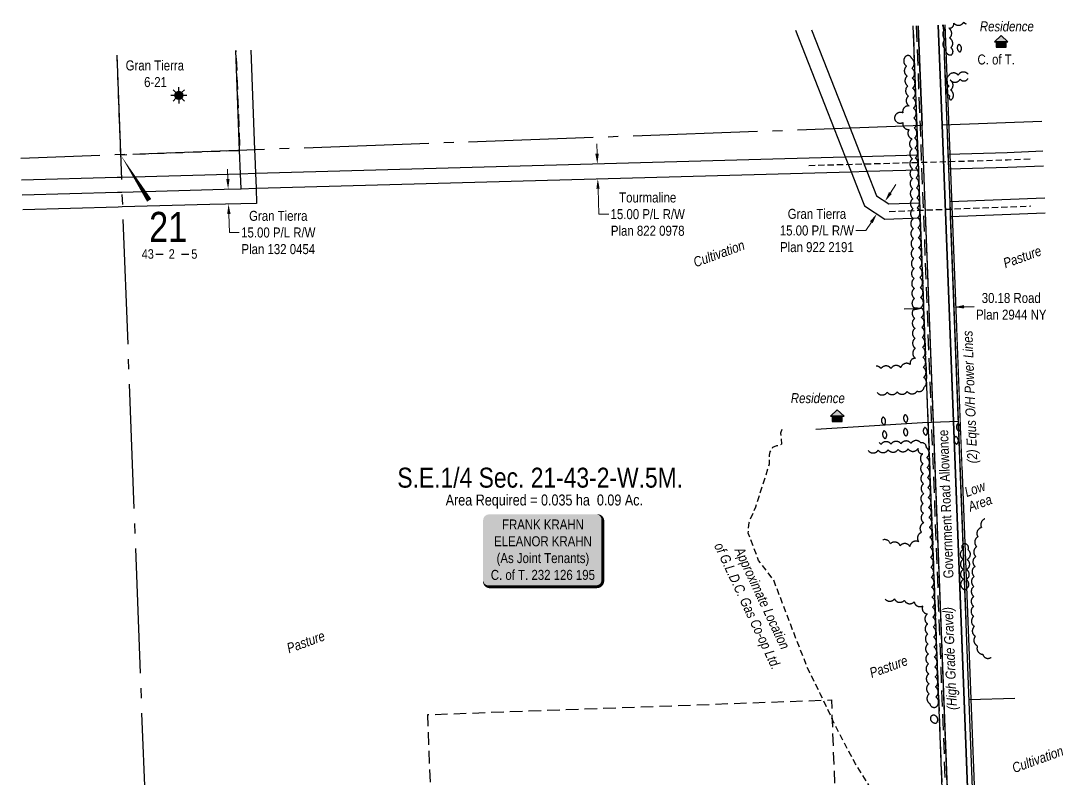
# Model space of a CAD drawing. Extents: x 665644 to 688844, y 5825051 to 5844826.
# Drawn here: x 686883 to 687928, y 5844067 to 5844826 of the extents above; entities that cross this region are included whole.
import ezdxf
from ezdxf.enums import TextEntityAlignment as Align

# ---------------------------------------------------------------- set-up
doc = ezdxf.new("R2010")
doc.units = 0
doc.header["$LTSCALE"] = 5
doc.header["$PDSIZE"] = 0.5
for name, pattern in [('0', [1, 1, 0]), ('foc-ACCESSROAD', [3.75, 2.5, -1.25]), ('foc-QUARTERLINE', [33, 25, -3, 2, -3]), ('HIDDEN2', [4.7625, 3.175, -1.5875]), ('UG_PIPE', [1.875, 1.25, -0.625])]:
    doc.linetypes.add(name, pattern=pattern)
doc.layers.get('Defpoints').update_dxf_attribs({"color": 9})
for name, color, linetype in [('10', 1, 'Continuous'), ('9', 3, 'Continuous'), ('AS-OWNER', 7, 'Continuous'), ('AS-PIPE-UG', 44, 'UG_PIPE'), ('AS-PIPE-UG-T', 44, 'Continuous'), ('AS-POWER', 104, 'foc-POWER'), ('AS-POWER-T', 104, 'Continuous'), ('AS-RESIDENCE', 14, 'Continuous'), ('AS-TELEPHONE', 224, 'foc-TEL'), ('C-SYMBOL', 7, 'Continuous'), ('C-WS', 13, 'foc-ACCESSROAD'), ('F-RW', 190, 'Continuous'), ('F-WS', 190, 'foc-ACCESSROAD'), ('F-WS-S', 190, 'Continuous'), ('L-AREAREQUIRED', 7, 'Continuous'), ('L-QSEC', 8, 'foc-QUARTERLINE'), ('L-ROAD-T', 7, 'Continuous'), ('L-SEC', 7, 'Continuous'), ('L-SECLBL', 7, 'Continuous'), ('L-TITLEDB', 4, 'Continuous'), ('L-TITLEDB-T', 4, 'Continuous'), ('T-BUSH', 110, '0'), ('T-EXISTING TFA', 220, 'HIDDEN2')]:
    doc.layers.add(name, color=color, linetype=linetype)
for name, color, linetype, lineweight in [('F-RW-T', 190, 'Continuous', 9), ('F-WS-T', 190, 'Continuous', 9), ('T-TEXT', 48, 'Continuous', 18)]:
    doc.layers.add(name, color=color, linetype=linetype, lineweight=lineweight)
doc.styles.add('100L', font='ARIALN.TTF', dxfattribs={"height": 11})
doc.styles.add('175L', font='ARIALN.TTF', dxfattribs={"height": 20})
doc.styles.add('80', font='ARIALN.TTF', dxfattribs={"height": 10})
doc.styles.add('80CG', font='ARIALN.TTF', dxfattribs={"height": 10})
doc.styles.add('80L', font='ARIALN.TTF', dxfattribs={"height": 10})
doc.styles.add('80LS', font='ARIALNI.TTF', dxfattribs={"height": 10})
doc.styles.add('foc-LtypeFont', font='ARIALN.TTF', dxfattribs={"height": 7.35})
doc.styles.add('SIMPLEX', font='ARIALN.TTF')
doc.styles.add('TXT', font='ARIALN.TTF', dxfattribs={"height": 0.2})
doc.linetypes.add('foc-POWER', pattern='A,6,-1,["P",foc-LtypeFont,S=0.2,R=0,X=-0.625,Y=-0.75],-1.24,4', length=12.24)
doc.linetypes.add('foc-POWER-NOLINE', pattern='A,0,-4,["P",foc-LtypeFont,S=0.2,R=0,X=-0.625,Y=-0.75],-8.24', length=12.24)
doc.linetypes.add('foc-TEL', pattern='A,2,-1,["T",foc-LtypeFont,S=0.2,R=0,X=-0.425,Y=-0.75],-1.24,8', length=12.24)
doc.linetypes.add('foc-TEL-NOLINE', pattern='A,0,-2,["T",foc-LtypeFont,S=0.2,R=0,X=-0.425,Y=-0.75],-10.24', length=12.24)
doc.dimstyles.new('Compass 5 000', dxfattribs={"dimscale": 5, "dimtxt": 9, "dimasz": 2, "dimexe": 0.2, "dimexo": 0.0625, "dimgap": 0.5, "dimtad": 0, "dimtih": 1, "dimtoh": 1, "dimzin": 0, "dimdsep": 46, "dimtxsty": '80CG', "dimcen": 0.1, "dimse1": 1, "dimse2": 1, "dimclrd": 256, "dimclrt": 256, "dimaunit": 1, "dimadec": 4, "dimazin": 0, "dimtfac": 0.06, "dimtofl": 0, "dimtmove": 0, "dimatfit": 1, "dimfxl": 0.2, "dimtolj": 1, "dimtzin": 0, "dimlwd": -1, "dimarcsym": 0})

# ---------------------------------------------------------------- blocks, each defined once
blk = doc.blocks.new('L-SECLBL')
at = {"layer": '9', "color": 7}
for p, q in [((-5.1, -27.8), (-12.3, -27.8)), ((20.7, -27.8), (13.5, -27.8))]:
    blk.add_line(p, q, dxfattribs=at)
at = {"layer": '10', "color": 2, "style": 'SIMPLEX'}
blk.add_attdef('SEC', text='', height=30, dxfattribs=at).set_placement((0, 0), align=Align.MIDDLE)
at = {"layer": '10', "color": 5, "style": '80L'}
blk.add_attdef('TWP', text='', height=9.5, dxfattribs=at).set_placement((-14.4, -27.4), align=Align.MIDDLE_RIGHT)
blk.add_attdef('RGE', text='', height=9.5, dxfattribs=at).set_placement((3.6, -27.4), align=Align.MIDDLE_CENTER)
blk.add_attdef('MER', text='', height=9.5, dxfattribs=at).set_placement((23.2, -27.4), align=Align.MIDDLE_LEFT)
blk = doc.blocks.new('*D844')
at = {"layer": 'Defpoints', "color": 0, "transparency": 16777216}
for p in [(687466.7, 5844683), (687461.4, 5844667.8), (687467.1, 5844667.9)]:
    blk.add_point(p, dxfattribs=at)
at = {"layer": 'F-RW-T', "transparency": 16777216}
for p, q in [((687460.7, 5844692.8), (687460.4, 5844702.8)), ((687461.7, 5844657.8), (687462.4, 5844632.3)), ((687462.4, 5844632.3), (687472.4, 5844632.3))]:
    blk.add_line(p, q, dxfattribs=at)
for points in [[(687462.4, 5844692.9), (687459, 5844692.8), (687461, 5844682.8)], [(687463.3, 5844657.8), (687460, 5844657.7), (687461.4, 5844667.8)]]:
    blk.add_solid(points, dxfattribs=at)
at = {"layer": 'F-RW-T', "transparency": 16777216, "insert": (687511.5, 5844632.3), "char_height": 10, "attachment_point": 5, "style": '80CG'}
blk.add_mtext('\\A1;Tourmaline\\P15.00 P/L R/W\\PPlan 822 0978', dxfattribs=at)
blk = doc.blocks.new('*D845')
at = {"layer": 'Defpoints', "color": 0, "transparency": 16777216}
for p in [(687744.1, 5844648.7), (687735.9, 5844636.1), (687741.3, 5844632.6)]:
    blk.add_point(p, dxfattribs=at)
at = {"layer": 'F-RW-T', "transparency": 16777216}
for p, q in [((687754.9, 5844653.6), (687760.4, 5844661.9)), ((687735.8, 5844624.3), (687730.3, 5844615.9)), ((687730.3, 5844615.9), (687720.3, 5844615.9))]:
    blk.add_line(p, q, dxfattribs=at)
for points in [[(687753.5, 5844654.5), (687756.3, 5844652.6), (687749.5, 5844645.2)], [(687734.4, 5844625.2), (687737.2, 5844623.4), (687741.3, 5844632.6)]]:
    blk.add_solid(points, dxfattribs=at)
at = {"layer": 'F-RW-T', "transparency": 16777216, "insert": (687681.2, 5844615.9), "char_height": 10, "attachment_point": 5, "style": '80CG'}
blk.add_mtext('\\A1;Gran Tierra\\P15.00 P/L R/W\\PPlan 922 2191', dxfattribs=at)
blk = doc.blocks.new('*D846')
at = {"layer": 'Defpoints', "color": 0, "transparency": 16777216}
for p in [(687045, 5844656.2), (687045.4, 5844641.2), (687091.1, 5844642.4)]:
    blk.add_point(p, dxfattribs=at)
at = {"layer": 'F-RW-T', "transparency": 16777216}
for p, q in [((687090.4, 5844667.4), (687090.2, 5844677.4)), ((687091.4, 5844632.4), (687091.9, 5844613.9)), ((687091.9, 5844613.9), (687101.9, 5844613.9))]:
    blk.add_line(p, q, dxfattribs=at)
for points in [[(687092.1, 5844667.5), (687088.8, 5844667.4), (687090.7, 5844657.5)], [(687093.1, 5844632.5), (687089.7, 5844632.4), (687091.1, 5844642.4)]]:
    blk.add_solid(points, dxfattribs=at)
at = {"layer": 'F-RW-T', "transparency": 16777216, "insert": (687141, 5844613.9), "char_height": 10, "attachment_point": 5, "style": '80CG'}
blk.add_mtext('\\A1;Gran Tierra\\P15.00 P/L R/W\\PPlan 132 0454', dxfattribs=at)
blk = doc.blocks.new('*D843')
at = {"layer": 'Defpoints', "color": 0, "transparency": 16777216}
for p in [(687788.6, 5844538), (687798.4, 5844281.6), (687828.6, 5844282.8)]:
    blk.add_point(p, dxfattribs=at)
at = {"layer": 'L-TITLEDB-T', "transparency": 16777216}
for p, q in [((687828.8, 5844539.5), (687838.8, 5844539.9)), ((687778.6, 5844537.6), (687768.6, 5844537.2))]:
    blk.add_line(p, q, dxfattribs=at)
for points in [[(687778.6, 5844539.2), (687778.7, 5844535.9), (687788.6, 5844538)], [(687828.7, 5844541.2), (687828.8, 5844537.8), (687818.8, 5844539.1)]]:
    blk.add_solid(points, dxfattribs=at)
at = {"layer": 'L-TITLEDB-T', "transparency": 16777216, "insert": (687876.1, 5844539.9), "char_height": 10, "attachment_point": 5, "style": '80CG'}
blk.add_mtext('\\A1;30.18 Road\\PPlan 2944 NY', dxfattribs=at)
blk = doc.blocks.new('GAS')
h = blk.add_hatch(color=255)
h.dxf.hatch_style = 1
edge = h.paths.add_edge_path()
edge.add_arc((0, 0), 0.9, 0, 360)
for p, q in [((-0.81, 0), (-1.62, 0)), ((-0.57, 0.57), (-1.14, 1.14)), ((0, 0.81), (0, 1.62)), ((0.57, 0.57), (1.14, 1.14)), ((1.62, 0), (0.81, 0)), ((-0.57, -0.57), (-1.14, -1.14)), ((0, -0.81), (0, -1.62)), ((1.14, -1.14), (0.57, -0.57))]:
    blk.add_line(p, q)
blk.add_circle((0, 0), 0.8)
blk = doc.blocks.new('*U851')
h = blk.add_hatch(color=59)
edge = h.paths.add_edge_path()
edge.add_line((-54, -37), (54, -37))
edge.add_arc((54, -31), 6, 270, 360)
edge.add_line((60, -31), (60, 29.5))
edge.add_arc((54, 29.5), 6, 0, 90)
edge.add_line((54, 35.5), (-54, 35.5))
edge.add_arc((-54, 29.5), 6, 90, 180)
edge.add_line((-60, 29.5), (-60, -31))
edge.add_arc((-54, -31), 6, 180, 270)
at = {"color": 1, "flags": 128}
blk.add_lwpolyline([(-54, -37, 3, 3, 0), (54, -37, 3, 3, 0.414214), (60, -31, 3, 3, 0), (60, 29.5, 3, 0, 0.414214), (54, 35.5, 0, 0, 0), (-54, 35.5, 0, 0, 0.414214), (-60, 29.5, 0, 0, 0), (-60, -31, 0, 3, 0.414214)], format="xyseb", close=True, dxfattribs=at)
blk.add_lwpolyline([(-29.4, -22.4, 0, 7.5, 0), (0, 0, 0, 0, 0)], format="xyseb", dxfattribs=at)
at = {"color": 1, "style": '80'}
blk.add_attdef('ENTER_TEXT_001', (-36, -5), '', height=10, dxfattribs=at)
blk = doc.blocks.new('res_occ')
for points in [[(0.1, 0.89), (-1.26, -0.37), (1.46, -0.37)], [(-0.9, -1.43), (1.1, -1.43), (1.1, -0.37), (-0.9, -0.37)]]:
    blk.add_hatch(color=14).paths.add_polyline_path(points)
at = {"color": 14}
for points in [[(0.1, 0.89), (-1.26, -0.37), (1.46, -0.37)], [(-0.9, -1.43), (1.1, -1.43), (1.1, -0.37), (-0.9, -0.37)]]:
    blk.add_lwpolyline(points, close=True, dxfattribs=at)

msp = doc.modelspace()

# ---------------------------------------------------------------- linework, layer by layer
at = {"layer": 'AS-PIPE-UG', "flags": 128}
for points in [[(687673.142, 5844681.18), (687783.067, 5844684.24), (687872.321, 5844686.778), (687895.384, 5844687.801)], [(687753.735, 5844635.084), (687895.585, 5844640.536)], [(687645.991, 5844416.384), (687644.705, 5844412.834), (687645.827, 5844401.749)], [(687804.886, 5843934.56), (687799.76, 5843950.672), (687780.428, 5843982.826), (687760.627, 5844015.336), (687753.914, 5844027.141), (687736.599, 5844054.934), (687719.98, 5844081.429), (687713.467, 5844093.164), (687699.795, 5844119.259), (687684.591, 5844151.665), (687670.909, 5844179.316), (687667.711, 5844188.255), (687659.743, 5844208.179), (687637.87, 5844265.581), (687622.717, 5844285.217), (687612.323, 5844312.715), (687613.212, 5844323.381), (687619.803, 5844338.857), (687633.692, 5844381.979), (687633.708, 5844386.632), (687633.499, 5844390.923), (687634.233, 5844394.068), (687637.084, 5844398.755), (687641.138, 5844400.378), (687645.827, 5844401.749)]]:
    msp.add_lwpolyline(points, dxfattribs=at)
at = {"layer": 'AS-POWER', "linetype": 'foc-POWER-NOLINE', "flags": 128}
for points in [[(687870.951, 5843236.844), (687809.82, 5844822.043)], [(687830.815, 5844225.732), (687811.753, 5844722.033), (687809.163, 5844790.81)]]:
    msp.add_lwpolyline(points, dxfattribs=at)
at = {"layer": 'AS-POWER', "flags": 128}
for points in [[(687680.276, 5844416.76), (687787.26, 5844423.576), (687823.158, 5844424.956)], [(687833.879, 5844145.993), (687879.767, 5844147.065)]]:
    msp.add_lwpolyline(points, dxfattribs=at)
at = {"layer": 'AS-TELEPHONE', "linetype": 'foc-TEL-NOLINE', "flags": 128}
msp.add_lwpolyline([(687914.739, 5841382.491), (687910.849, 5841483.054), (687848.212, 5843112.381), (687813.606, 5844016.911), (687786.621, 5844721.087), (687782.854, 5844821.141)], dxfattribs=at)
at = {"layer": 'C-WS', "flags": 128}
msp.add_lwpolyline([(687813.391, 5843889.223), (687712.181, 5843885.529), (687717.209, 5843748.311), (687305.714, 5843729.58), (687305.539, 5843734.578), (687294.478, 5843734.065), (687282.648, 5843894.848), (687299.63, 5843895.473), (687291.017, 5844130.684), (687695.744, 5844145.497), (687701.974, 5843975.478), (687741.943, 5843976.944), (687744.333, 5843911.711), (687812.432, 5843914.194)], close=True, dxfattribs=at)
at = {"layer": 'F-RW', "flags": 128}
for points in [[(687659.872, 5844816.661), (687698.519, 5844717.889)], [(687675.763, 5844817.24), (687714.398, 5844718.465)], [(687102.251, 5844696.18), (687098.475, 5844796.207)], [(687113.461, 5844796.753), (687117.232, 5844696.726)], [(687698.519, 5844717.889), (687709.561, 5844689.735)], [(687714.398, 5844718.465), (687725.501, 5844690.169)], [(687103.131, 5844672.85), (687102.251, 5844696.18)], [(687117.232, 5844696.726), (687117.469, 5844690.443)], [(687117.469, 5844690.443), (687118.121, 5844673.268)], [(687118.121, 5844673.268), (687709.561, 5844689.735)], [(687709.561, 5844689.735), (687725.501, 5844690.169)], [(687709.561, 5844689.735), (687715.396, 5844674.852)], [(687725.501, 5844690.169), (687782.706, 5844691.728)], [(687725.501, 5844690.169), (687729.354, 5844680.334)], [(687812.87, 5844692.587), (687872.065, 5844694.243)], [(687872.065, 5844694.243), (687907.831, 5844695.831)], [(687715.396, 5844674.852), (687731.319, 5844675.327)], [(687729.354, 5844680.334), (687731.319, 5844675.327)], [(687731.319, 5844675.327), (687783.276, 5844676.743)], [(687731.319, 5844675.327), (687740.976, 5844650.732)], [(687813.443, 5844677.601), (687872.594, 5844679.283)], [(687872.594, 5844679.283), (687908.404, 5844680.871)], [(686883.61, 5844666.784), (686979.471, 5844669.406)], [(686979.471, 5844669.406), (686983.364, 5844669.516)], [(686983.364, 5844669.516), (687103.131, 5844672.85)], [(687103.131, 5844672.85), (687118.121, 5844673.268)], [(687103.698, 5844657.845), (687103.131, 5844672.85)], [(687118.121, 5844673.268), (687118.692, 5844658.262)], [(687118.692, 5844658.262), (687715.396, 5844674.852)], [(687715.396, 5844674.852), (687723.184, 5844655.081)], [(686884.18, 5844651.763), (686979.875, 5844654.401)], [(686979.875, 5844654.401), (686983.955, 5844654.516)], [(686983.955, 5844654.516), (687086.785, 5844657.375)], [(687086.785, 5844657.375), (687103.698, 5844657.845)], [(687103.698, 5844657.845), (687118.692, 5844658.262)], [(687118.692, 5844658.262), (687119.262, 5844643.173)], [(687723.184, 5844655.081), (687728.766, 5844640.8)], [(687740.976, 5844650.732), (687753.447, 5844642.578)], [(687753.447, 5844642.578), (687784.545, 5844643.791)], [(687814.696, 5844644.952), (687909.639, 5844648.578)], [(686980.287, 5844639.407), (686884.748, 5844636.771)], [(686984.527, 5844639.523), (686980.287, 5844639.407)], [(687072.499, 5844641.909), (686984.527, 5844639.523)], [(687119.262, 5844643.173), (687072.499, 5844641.909)], [(687728.766, 5844640.8), (687749.243, 5844627.413)], [(687815.279, 5844629.964), (687910.214, 5844633.559)], [(687749.243, 5844627.413), (687785.125, 5844628.798)]]:
    msp.add_lwpolyline(points, dxfattribs=at)
at = {"layer": 'F-WS', "flags": 128}
msp.add_lwpolyline([(686978.939, 5844791.852), (686982.729, 5844691.91), (687102.651, 5844696.245), (687098.859, 5844796.221)], dxfattribs=at)
at = {"layer": 'L-QSEC', "flags": 128}
for points in [[(686978.939, 5844791.852), (687013.231, 5843887.621)], [(687786.621, 5844721.086), (686882.795, 5844688.283)], [(687806.722, 5844721.844), (687906.692, 5844725.612)]]:
    msp.add_lwpolyline(points, dxfattribs=at)
at = {"layer": 'L-SEC', "flags": 128}
for points in [[(687806.722, 5844721.844), (687802.956, 5844821.874)], [(687782.854, 5844821.141), (687786.621, 5844721.086)], [(687817.438, 5843916.925), (687802.03, 5844319.006), (687802.03, 5844319.006), (687786.621, 5844721.086)], [(687837.539, 5843917.671), (687822.13, 5844319.757), (687806.722, 5844721.844)]]:
    msp.add_lwpolyline(points, dxfattribs=at)
at = {"layer": 'L-SECLBL', "flags": 128}
msp.add_lwpolyline([(686982.729, 5844691.91, 0, 5, 0), (687011.485, 5844646.157, 0, 0, 0)], format="xyseb", dxfattribs=at)
at = {"layer": 'L-TITLEDB', "flags": 128}
for points in [[(687802.96, 5844821.874), (687806.726, 5844721.844)], [(687811.753, 5844722.033), (687808.02, 5844822.058)], [(687781.594, 5844720.906), (687777.862, 5844820.959)], [(687786.621, 5844721.087), (687782.854, 5844821.141)], [(687782.706, 5844691.728), (687781.594, 5844720.906)], [(687817.438, 5843916.926), (687786.621, 5844721.087)], [(687806.726, 5844721.844), (687837.535, 5843917.719)], [(687812.87, 5844692.587), (687811.753, 5844722.033)], [(687783.276, 5844676.743), (687782.706, 5844691.728)], [(687813.443, 5844677.601), (687812.87, 5844692.587)], [(687784.545, 5844643.791), (687783.276, 5844676.743)], [(687814.696, 5844644.952), (687813.443, 5844677.601)], [(687785.125, 5844628.798), (687784.545, 5844643.791)], [(687815.279, 5844629.964), (687814.696, 5844644.952)], [(687790.271, 5844494.605), (687785.125, 5844628.798)], [(687842.635, 5843918.173), (687815.279, 5844629.964)], [(687812.331, 5843916.834), (687790.271, 5844494.605)]]:
    msp.add_lwpolyline(points, dxfattribs=at)
at = {"layer": 'T-BUSH', "flags": 128}
for points in [[(687807.181, 5844822.028, 0.22470398), (687809.854, 5844817.541, 0.52056705), (687810.049, 5844807.543, 0.52056705), (687810.245, 5844797.545, 0.52056705), (687816.154, 5844791.974, 0.52056705), (687815.515, 5844799.061, 0.52056705), (687814.161, 5844808.839, 0.52056705), (687813.405, 5844818.81, 0.52056705), (687818.497, 5844823.82, 0.52056705), (687828.458, 5844824.699, 0.15124102), (687830.779, 5844823.205)], [(687741.788, 5844453.497, 0.51914804), (687751.766, 5844453.87, 0.52056705), (687761.76, 5844454.222, 0.52056705), (687771.753, 5844454.589, 0.52056705), (687781.746, 5844454.971, 0.52056705), (687788.635, 5844458.821, 0.52056705), (687788.254, 5844468.814, 0.52056705), (687787.872, 5844478.806, 0.52056705), (687787.491, 5844488.799, 0.52056705), (687787.109, 5844498.792, 0.52056705), (687786.728, 5844508.784, 0.52056705), (687786.346, 5844518.777, 0.52056705), (687785.965, 5844528.77, 0.52056705), (687785.583, 5844538.763, 0.52056705), (687785.202, 5844548.755, 0.52056705), (687784.82, 5844558.748, 0.52056705), (687784.439, 5844568.741, 0.52056705), (687784.057, 5844578.734, 0.52056705), (687783.676, 5844588.726, 0.52056705), (687783.294, 5844598.719, 0.52056705), (687782.913, 5844608.712, 0.52056705), (687782.531, 5844618.704, 0.52056705), (687782.15, 5844628.697, 0.52056705), (687781.768, 5844638.69, 0.52056705), (687781.386, 5844648.683, 0.52056705), (687781.005, 5844658.675, 0.52056705), (687780.623, 5844668.668, 0.52056705), (687780.242, 5844678.661, 0.52056705), (687779.86, 5844688.653, 0.52056705), (687779.479, 5844698.646, 0.52056705), (687779.097, 5844708.639, 0.52056705), (687778.716, 5844718.632, 0.52056705), (687778.334, 5844728.624, 0.52056705), (687777.953, 5844738.617, 0.52056705), (687777.571, 5844748.61, 0.52056705), (687777.19, 5844758.602, 0.52056705), (687776.808, 5844768.595, 0.52056705), (687776.427, 5844778.588, 0.52056705), (687776.045, 5844788.581, 0.52056705), (687770.518, 5844790.714, 0.52056705), (687771.124, 5844780.744, 0.52056705), (687771.77, 5844770.765, 0.52056705), (687772.417, 5844760.786, 0.52056705), (687773.063, 5844750.806, 0.52056705), (687773.709, 5844740.827, 0.52056705), (687767.322, 5844733.914, 0.52056705), (687758.965, 5844728.475, 0.52056705), (687767.535, 5844724.243, 0.52056705), (687773.678, 5844717.181, 0.52056705), (687776.609, 5844707.813, 0.52056705), (687776.763, 5844697.814, 0.52056705), (687776.918, 5844687.815, 0.52056705), (687777.072, 5844677.816, 0.52056705), (687777.227, 5844667.818, 0.52056705), (687777.381, 5844657.819, 0.52056705), (687777.535, 5844647.82, 0.52056705), (687777.69, 5844637.821, 0.52056705), (687777.844, 5844627.822, 0.52056705), (687777.999, 5844617.824, 0.52056705), (687778.153, 5844607.825, 0.52056705), (687778.308, 5844597.826, 0.52056705), (687778.462, 5844587.827, 0.52056705), (687778.616, 5844577.828, 0.52056705), (687778.771, 5844567.829, 0.52056705), (687778.925, 5844557.831, 0.52056705), (687779.08, 5844547.832, 0.52056705), (687779.234, 5844537.833, 0.52056705), (687779.389, 5844527.834, 0.52056705), (687779.543, 5844517.835, 0.52056705), (687779.697, 5844507.837, 0.52056705), (687779.852, 5844497.838, 0.52056705), (687780.006, 5844487.839, 0.52056705), (687774.801, 5844481.642, 0.52056705), (687765.313, 5844478.481, 0.52056705), (687755.446, 5844477.62, 0.52056705), (687745.446, 5844477.559, 0.23000971), (687740.77, 5844480.124)], [(687832.849, 5844772.592, 0.52056705), (687822.882, 5844771.782, 0.52056705), (687813.086, 5844770.823, 0.52056705), (687813.707, 5844760.842, 0.52056705), (687814.328, 5844750.862, 0.52056705), (687815.732, 5844746.733, 0.52056705), (687815.319, 5844756.725, 0.52056705), (687814.922, 5844766.701, 0.52056705), (687824.885, 5844767.562, 0.52056705), (687832.717, 5844768.238, 0.52056705)], [(687749.714, 5844246.332, 0.46090877), (687758.989, 5844246.63, 0.52056705), (687768.886, 5844245.205, 0.52056705), (687778.784, 5844243.78, 0.52056705), (687787.366, 5844239.67, 0.52056705), (687791.977, 5844231.589, 0.52056705), (687792.21, 5844221.592, 0.52056705), (687792.443, 5844211.595, 0.52056705), (687792.677, 5844201.598, 0.52056705), (687792.91, 5844191.6, 0.52056705), (687793.144, 5844181.603, 0.52056705), (687793.377, 5844171.606, 0.52056705), (687793.611, 5844161.609, 0.52056705), (687793.844, 5844151.611, 0.52056705), (687794.418, 5844141.723, 0.52056705), (687800.866, 5844138.49, 0.52056705), (687800.484, 5844148.483, 0.52056705), (687800.103, 5844158.475, 0.52056705), (687799.721, 5844168.468, 0.52056705), (687799.34, 5844178.461, 0.52056705), (687798.958, 5844188.454, 0.52056705), (687798.577, 5844198.446, 0.52056705), (687798.195, 5844208.439, 0.52056705), (687797.813, 5844218.432, 0.52056705), (687797.432, 5844228.424, 0.52056705), (687797.05, 5844238.417, 0.52056705), (687796.669, 5844248.41, 0.52056705), (687796.287, 5844258.403, 0.52056705), (687795.906, 5844268.395, 0.52056705), (687795.524, 5844278.388, 0.52056705), (687795.143, 5844288.381, 0.52056705), (687794.761, 5844298.373, 0.52056705), (687794.38, 5844308.366, 0.52056705), (687793.998, 5844318.359, 0.52056705), (687793.613, 5844328.351, 0.52056705), (687793.229, 5844338.344, 0.52056705), (687792.849, 5844348.337, 0.52056705), (687792.468, 5844358.33, 0.52056705), (687792.087, 5844368.322, 0.52056705), (687791.707, 5844378.315, 0.52056705), (687791.326, 5844388.308, 0.52056705), (687790.945, 5844398.301, 0.52056705), (687785.489, 5844403.044, 0.52056705), (687775.498, 5844402.608, 0.52056705), (687765.508, 5844402.176, 0.52056705), (687755.514, 5844401.837, 0.52056705), (687745.518, 5844401.548, 0.0764841), (687743.708, 5844403.332)], [(687732.673, 5844395.35, 0.52056705), (687742.665, 5844395.75, 0.52056705), (687752.657, 5844396.149, 0.52056705), (687762.649, 5844396.549, 0.52056705), (687772.641, 5844396.948, 0.52056705), (687782.633, 5844397.348, 0.52056705), (687787.426, 5844392.196, 0.52056705), (687787.68, 5844382.2, 0.52056705), (687787.934, 5844372.203, 0.52056705), (687788.188, 5844362.206, 0.52056705), (687788.443, 5844352.209, 0.52056705), (687787.705, 5844342.294, 0.52056705), (687787.968, 5844332.607, 0.52056705), (687788.425, 5844322.991, 0.52056705), (687786.126, 5844313.259, 0.52056705), (687783.28, 5844303.952, 0.52056705), (687774.417, 5844299.321, 0.52056705), (687764.777, 5844300.036, 0.52056705), (687754.962, 5844301.952, 0.40464864), (687747.437, 5844305.868, 0.40464864)], [(687849.705, 5844326.955, 0.46777669), (687846.379, 5844318.198, 0.52056705), (687842.621, 5844308.931, 0.52056705), (687841.482, 5844299.039, 0.52056705), (687840.65, 5844289.074, 0.52056705), (687839.819, 5844279.108, 0.52056705), (687838.988, 5844269.143, 0.52056705), (687838.623, 5844259.157, 0.52056705), (687838.557, 5844249.157, 0.52056705), (687838.491, 5844239.157, 0.52056705), (687838.424, 5844229.157, 0.52056705), (687839.138, 5844219.194, 0.52056705), (687840.148, 5844209.245, 0.52056705), (687842.227, 5844199.662, 0.52056705), (687847.509, 5844191.17, 0.52056705), (687855.813, 5844188.025)]]:
    msp.add_lwpolyline(points, format="xyb", dxfattribs=at)
for points in [[(687823.496, 5844802.656, 0.52056705), (687824.688, 5844794.731, 0.52056705)], [(687747.416, 5844429.015, 0.52056705), (687748.608, 5844421.09, 0.52056705)], [(687769.614, 5844431.433, 0.52056705), (687770.806, 5844423.508, 0.52056705)], [(687748.554, 5844415.22, 0.52056705), (687749.746, 5844407.295, 0.52056705)], [(687769.614, 5844417.78, 0.52056705), (687770.806, 5844409.855, 0.52056705)], [(687789.393, 5844418.633, 0.52056705), (687790.585, 5844410.708, 0.52056705)], [(687822.634, 5844422.503, 0.52056705), (687823.826, 5844414.578, 0.52056705)], [(687820.349, 5844409.714, 0.52056705), (687821.541, 5844401.789, 0.52056705)], [(687829.156, 5844302.305, -0.52056705), (687832.615, 5844296.099, -0.52056705), (687831.838, 5844286.129, -0.52056705), (687831.241, 5844276.15, -0.52056705), (687831.012, 5844266.153, -0.52056705), (687830.475, 5844256.167, -0.52056705), (687828.295, 5844256.333, -0.52056705), (687828.17, 5844266.332, -0.52056705), (687828.045, 5844276.331, -0.52056705), (687827.92, 5844286.33, -0.52056705), (687827.795, 5844296.33, -0.52056705)], [(687799.254, 5844130.299, -0.52056705), (687800.632, 5844121.963, -0.52056705), (687795.536, 5844127.768, -0.52056705)]]:
    msp.add_lwpolyline(points, format="xyb", close=True, dxfattribs=at)
at = {"layer": 'T-EXISTING TFA', "flags": 128}
msp.add_lwpolyline([(687780.824, 5844821.067), (687784.592, 5844721.019), (687802.435, 5844254.654), (687812.939, 5843979.548), (687809.941, 5843979.438), (687799.437, 5844254.54), (687781.594, 5844720.906), (687777.826, 5844820.958)], dxfattribs=at)

# ---------------------------------------------------------------- block references
at = {"layer": 'AS-OWNER'}
ref = msp.add_blockref('*U851', (687406.401, 5844295.949), dxfattribs=at)
ref.add_attrib('ENTER_TEXT_001', 'FRANK KRAHN', (687365.358, 5844316.297), dxfattribs={"layer": '0', "color": 1, "height": 10, "style": '80'})
ref.add_attrib('ENTER_TEXT_002', 'ELEANOR KRAHN', (687357.421, 5844299.453), dxfattribs={"layer": '0', "color": 1, "height": 10, "style": '80'})
ref.add_attrib('ENTER_TEXT_003', '(As Joint Tenants)', (687359.921, 5844282.615), dxfattribs={"layer": '0', "color": 1, "height": 10, "style": '80'})
ref.add_attrib('ENTER_TEXT_004', 'C. of T. 232 126 195', (687354.137, 5844265.771), dxfattribs={"layer": '0', "color": 1, "height": 10, "style": '80'})
at = {"layer": 'AS-RESIDENCE', "xscale": 5, "yscale": 5, "zscale": 5}
for p in [(687865.453, 5844806.858), (687701.121, 5844431.821)]:
    msp.add_blockref('res_occ', p, dxfattribs=at)
at = {"layer": 'F-WS-S', "xscale": 5, "yscale": 5, "zscale": 5}
msp.add_blockref('GAS', (687041.22, 5844751.404), dxfattribs=at)
at = {"layer": 'L-SECLBL'}
msp.add_blockref('L-SECLBL', (687030.559, 5844619.812), dxfattribs=at).add_auto_attribs({'SEC': '21', 'TWP': '43', 'RGE': '2', 'MER': '5'})

# ---------------------------------------------------------------- texts
at = {"layer": 'AS-PIPE-UG-T', "insert": (687601.856, 5844311.723), "char_height": 10, "attachment_point": 1, "rotation": 295.107541, "style": '175L'}
msp.add_mtext_dynamic_manual_height_columns('\\pi13.307;{\\fArial Narrow|b0|i1|c0|p34;Approximate Location\\P\\pi0.32967;of G.L.D.C. Gas Co-op Ltd.}', width=137.14638, gutter_width=50, heights=[0], dxfattribs=at)
at = {"layer": 'AS-RESIDENCE', "char_height": 10, "attachment_point": 1, "style": 'TXT'}
for insert in [(687844.292, 5844825.541), (687654.72, 5844452.937)]:
    msp.add_mtext_dynamic_manual_height_columns('\\pi0.32626;{\\fArial Narrow|b0|i1|c0|p34;Residence}', width=53.94038, gutter_width=1, heights=[0], dxfattribs=dict(at, insert=insert))
at = {"layer": 'C-SYMBOL', "color": 3, "style": '175L'}
msp.add_text('S.E.1/4 Sec. 21-43-2-W.5M.', height=20, dxfattribs=at).set_placement((687403.666, 5844352.227), align=Align.BOTTOM_CENTER)
at = {"layer": 'F-WS-T', "insert": (686985.355, 5844786.399), "char_height": 10, "attachment_point": 1, "style": '175L'}
msp.add_mtext_dynamic_manual_height_columns('\\pi2.5431;Gran Tierra\\P\\pi21.059;6-21', width=62.51451, gutter_width=100, heights=[0], dxfattribs=at)
at = {"layer": 'L-AREAREQUIRED', "color": 5, "linetype": 'Continuous', "insert": (687407.824, 5844351.338), "char_height": 10.99877, "width": 206.70832, "attachment_point": 2, "style": '100L'}
msp.add_mtext('Area Required = 0.035 ha  0.09 Ac.', dxfattribs=at)
at = {"layer": 'L-ROAD-T', "style": '80L'}
msp.add_text('Government Road Allowance', height=10, rotation=92.127014, dxfattribs=at).set_placement((687810.482, 5844341.785), align=Align.MIDDLE_CENTER)
at = {"layer": 'L-TITLEDB-T', "insert": (687842.232, 5844792.356), "char_height": 10, "attachment_point": 1, "style": '80L'}
msp.add_mtext_dynamic_manual_height_columns('C. of T.', width=73.44925, gutter_width=50, heights=[0], dxfattribs=at)
at = {"layer": 'T-TEXT', "style": '80LS'}
for s, rotation, p in [('Cultivation', 20, (687582.927, 5844592.825)), ('Pasture', 20, (687887.122, 5844589.478)), ('(High Grade Gravel)', 92.314049, (687814.564, 5844186.972)), ('Pasture', 20, (687168.568, 5844203.552)), ('Pasture', 20, (687753.058, 5844178.859)), ('Cultivation', 20, (687902.597, 5844085.915))]:
    msp.add_text(s, height=10, rotation=rotation, dxfattribs=at).set_placement(p, align=Align.MIDDLE_CENTER)
at = {"layer": 'T-TEXT', "insert": (687837.928, 5844361.639), "char_height": 10, "width": 23.80842, "attachment_point": 2, "rotation": 20, "line_spacing_factor": 0.9, "style": '80LS'}
msp.add_mtext('Low\\PArea', dxfattribs=at)

# ---------------------------------------------------------------- dimensions: what is measured, and where the dimension line sits
at = {"layer": 'F-RW-T', "color": 3}
for base, p1, p2, angle, text, picture, middle in [((687461.401, 5844667.79), (687466.669, 5844682.972), (687467.087, 5844667.948), 271.592569, 'Tourmaline\\P15.00 P/L R/W\\PPlan 822 0978', '*D844', (687511.473, 5844632.332)), ((687091.113, 5844642.414), (687045.008, 5844656.213), (687045.416, 5844641.174), 271.553611, 'Gran Tierra\\P15.00 P/L R/W\\PPlan 132 0454', '*D846', (687140.972, 5844613.946))]:
    dim = msp.add_linear_dim(base=base, p1=p1, p2=p2, angle=angle, text=text, dimstyle='Compass 5 000', dxfattribs=at)
    dim.commit()
    dim.dimension.update_dxf_attribs({"geometry": picture, "text_midpoint": middle, "dimtype": 161})
dim = msp.add_aligned_dim(p1=(687744.148, 5844648.658), p2=(687735.943, 5844636.108), distance=6.35, text='Gran Tierra\\P15.00 P/L R/W\\PPlan 922 2191', dimstyle='Compass 5 000', dxfattribs=at)
dim.commit()
dim.dimension.update_dxf_attribs({"geometry": '*D845', "text_midpoint": (687681.228, 5844615.893)})

# ---------------------------------------------------------------- next in the draw order: texts
at = {"layer": 'AS-POWER-T', "insert": (687832.135, 5844381.848), "char_height": 10, "attachment_point": 1, "rotation": 92.149189, "style": '175L', "bg_fill": 2}
msp.add_mtext_dynamic_manual_height_columns('\\pi0.53431;{\\fArial Narrow|b0|i1|c0|p34;(2) Equs O/H Power Lines}', width=133.14229, gutter_width=50, heights=[0], dxfattribs=at)

# ---------------------------------------------------------------- next in the draw order: dimensions: what is measured, and where the dimension line sits
at = {"layer": 'L-TITLEDB-T'}
dim = msp.add_linear_dim(base=(687788.63, 5844537.965), p1=(687828.552, 5844282.789), p2=(687798.402, 5844281.64), angle=182.183198, text='30.18 Road\\PPlan 2944 NY', dimstyle='Compass 5 000', dxfattribs=at)
dim.commit()
dim.dimension.update_dxf_attribs({"geometry": '*D843', "text_midpoint": (687876.126, 5844539.876), "dimtype": 161})

doc.saveas('drawing.dxf')
